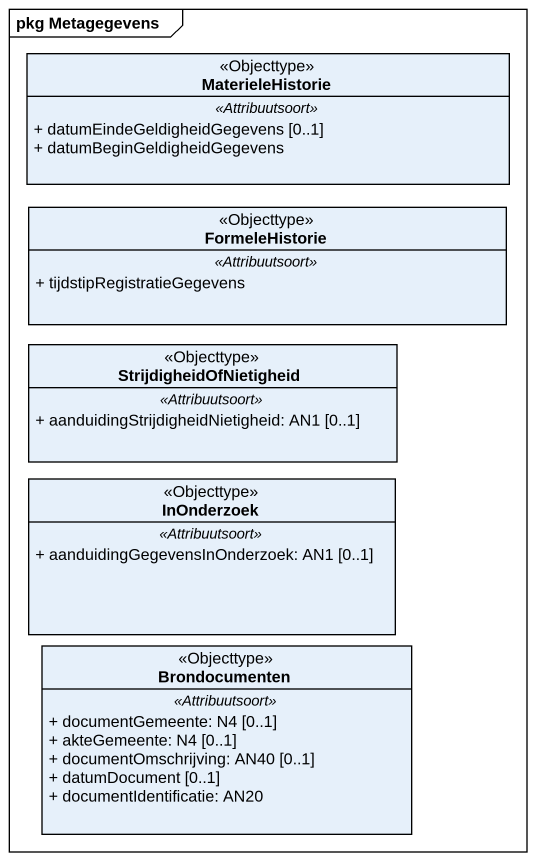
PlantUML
@startuml
mainframe pkg Metagegevens
hide circle
hide empty members
skinparam classAttributeIconSize 0
class MaterieleHistorie <<Objecttype>> {
  .. <<Attribuutsoort>> ..
  + datumEindeGeldigheidGegevens [0..1]
  + datumBeginGeldigheidGegevens
}
class FormeleHistorie <<Objecttype>> {
  .. <<Attribuutsoort>> ..
  + tijdstipRegistratieGegevens
}
class StrijdigheidOfNietigheid <<Objecttype>> {
  .. <<Attribuutsoort>> ..
  + aanduidingStrijdigheidNietigheid: AN1 [0..1]
}
class InOnderzoek <<Objecttype>> {
  .. <<Attribuutsoort>> ..
  + aanduidingGegevensInOnderzoek: AN1 [0..1]
}
class Brondocumenten <<Objecttype>> {
  .. <<Attribuutsoort>> ..
  + documentGemeente: N4 [0..1]
  + akteGemeente: N4 [0..1]
  + documentOmschrijving: AN40 [0..1]
  + datumDocument [0..1]
  + documentIdentificatie: AN20
}
@enduml
